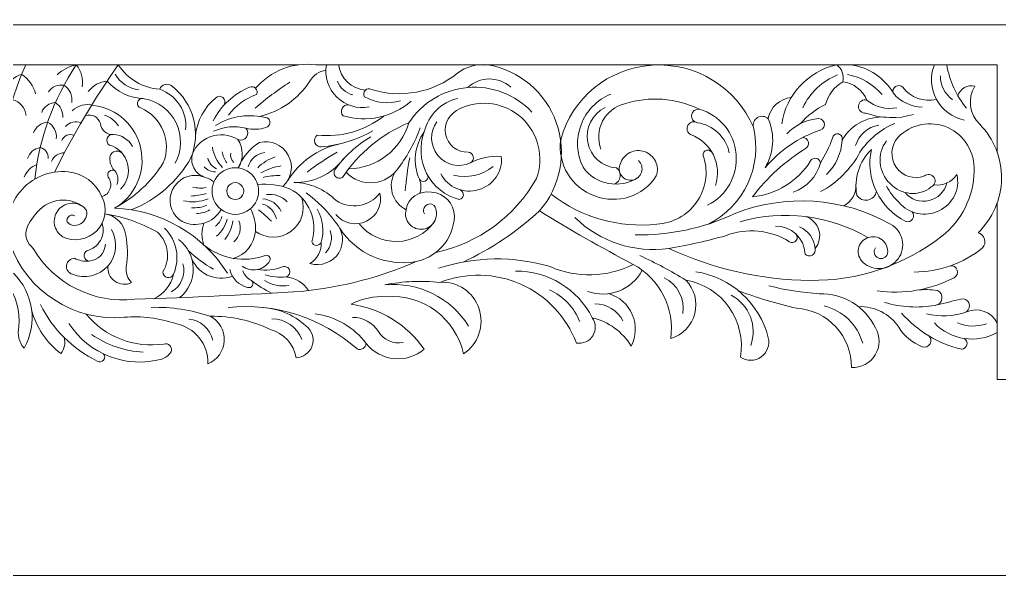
# Model space of a CAD drawing. Header units: millimetres. Extents: x 4332 to 4576, y 671 to 926.
# Drawn here: x 4437.2 to 4529.7, y 804.3 to 856.8 of the extents above; entities that cross this region are included whole.
import ezdxf

# ---------------------------------------------------------------- set-up
doc = ezdxf.new("R2010")
doc.units = ezdxf.units.MM
doc.header["$MEASUREMENT"] = 0
doc.layers.add('SITARA ALL', color=18, linetype='Continuous', true_color=0x000000)

msp = doc.modelspace()

# ---------------------------------------------------------------- linework, layer by layer
at = {"layer": 'SITARA ALL', "lineweight": 9}
for points, knots in [([(4332.3, 926.328), (4332.3, 926.328), (4576.3, 926.328), (4576.3, 926.328), (4576.3, 926.328), (4576.3, 804.328), (4576.3, 804.328), (4576.3, 804.328), (4332.3, 804.328), (4332.3, 804.328), (4332.3, 804.328), (4332.3, 926.328), (4332.3, 926.328)], [0, 0, 0, 0, 0.25, 0.25, 0.25, 0.5, 0.5, 0.5, 0.75, 0.75, 0.75, 1, 1, 1, 1]), ([(4529.529, 839.517), (4529.529, 839.517), (4529.529, 822.855), (4529.529, 822.855), (4529.529, 822.855), (4533.299, 822.855), (4533.299, 822.855), (4533.299, 822.855), (4533.299, 856.346), (4533.299, 856.346), (4533.299, 856.346), (4463.583, 856.346), (4463.583, 856.346), (4463.583, 856.346), (4433.299, 856.346), (4433.299, 856.346), (4433.299, 856.346), (4403.015, 856.346), (4403.015, 856.346), (4403.015, 856.346), (4333.3, 856.346), (4333.3, 856.346), (4333.3, 856.346), (4333.3, 822.855), (4333.3, 822.855), (4333.3, 822.855), (4337.069, 822.855), (4337.069, 822.855), (4337.069, 822.855), (4337.069, 839.517), (4337.069, 839.517)], [0, 0, 0, 0, 0.090909, 0.090909, 0.090909, 0.181818, 0.181818, 0.181818, 0.272727, 0.272727, 0.272727, 0.363636, 0.363636, 0.363636, 0.454545, 0.454545, 0.454545, 0.545455, 0.545455, 0.545455, 0.636364, 0.636364, 0.636364, 0.727273, 0.727273, 0.727273, 0.818182, 0.818182, 0.818182, 1, 1, 1, 1]), ([(4463.583, 852.577), (4463.583, 852.577), (4433.299, 852.577), (4433.299, 852.577), (4433.299, 852.577), (4403.015, 852.577), (4403.015, 852.577)], [0, 0, 0, 0, 0.333333, 0.333333, 0.333333, 1, 1, 1, 1]), ([(4437.825, 852.577), (4435.365, 847.295), (4434.827, 841.323), (4436.307, 835.687), (4435.783, 837.362), (4436.132, 839.189), (4437.238, 840.552), (4438.344, 841.916), (4440.075, 842.633), (4441.822, 842.465), (4443.232, 842.322), (4444.45, 841.415), (4444.993, 840.106)], [0, 0, 0, 0, 0.2, 0.2, 0.2, 0.4, 0.4, 0.4, 0.6, 0.6, 0.6, 1, 1, 1, 1]), ([(4443.131, 850.504), (4443.254, 851.242), (4443.052, 851.997), (4442.578, 852.577), (4440.424, 849.339), (4439.079, 845.633), (4438.657, 841.767)], [0, 0, 0, 0, 0.333333, 0.333333, 0.333333, 1, 1, 1, 1]), ([(4452.897, 846.416), (4453.076, 848.109), (4452.067, 849.701), (4450.458, 850.258), (4448.863, 850.374), (4447.414, 851.234), (4446.546, 852.577), (4444.282, 849.355), (4442.27, 845.963), (4440.53, 842.431)], [0, 0, 0, 0, 0.25, 0.25, 0.25, 0.5, 0.5, 0.5, 1, 1, 1, 1]), ([(4529.529, 844.299), (4529.529, 844.299), (4529.529, 852.577), (4529.529, 852.577), (4529.529, 852.577), (4465.192, 852.577), (4465.192, 852.577), (4463.043, 852.85), (4460.903, 852.014), (4459.511, 850.354)], [0, 0, 0, 0, 0.25, 0.25, 0.25, 0.5, 0.5, 0.5, 1, 1, 1, 1]), ([(4459.869, 847.701), (4461.827, 848.144), (4463.533, 849.333), (4464.626, 851.018), (4464.946, 851.578), (4465.502, 851.964), (4466.139, 852.068)], [0, 0, 0, 0, 0.333333, 0.333333, 0.333333, 1, 1, 1, 1]), ([(4466.189, 852.577), (4465.995, 851.461), (4466.36, 850.322), (4467.166, 849.527), (4467.972, 848.732), (4469.108, 848.38), (4470.221, 848.59)], [0, 0, 0, 0, 0.333333, 0.333333, 0.333333, 1, 1, 1, 1]), ([(4479.094, 833.936), (4481.736, 835.158), (4484.17, 836.788), (4486.305, 838.768), (4488.311, 841.057), (4488.921, 844.253), (4487.899, 847.121), (4486.877, 849.988), (4484.416, 852.072), (4481.414, 852.577), (4480.396, 852.681), (4479.377, 852.397), (4478.56, 851.78), (4476.282, 849.941), (4473.231, 849.366), (4470.439, 850.247), (4470.243, 850.363), (4469.993, 850.324), (4469.841, 850.155), (4469.689, 849.986), (4469.668, 849.744), (4469.804, 849.562), (4470.824, 848.967), (4472.047, 848.828), (4473.175, 849.18)], [0, 0, 0, 0, 0.111111, 0.111111, 0.111111, 0.222222, 0.222222, 0.222222, 0.333333, 0.333333, 0.333333, 0.444444, 0.444444, 0.444444, 0.555556, 0.555556, 0.555556, 0.666667, 0.666667, 0.666667, 0.777778, 0.777778, 0.777778, 1, 1, 1, 1]), ([(4509.678, 846.048), (4510.407, 846.847), (4511.401, 847.354), (4512.476, 847.477), (4512.769, 847.573), (4513.085, 847.416), (4513.185, 847.124), (4513.286, 846.833), (4513.116, 846.508), (4512.826, 846.403), (4510.785, 845.733), (4508.977, 844.498), (4507.611, 842.841), (4508.453, 844.245), (4508.565, 845.968), (4507.911, 847.469), (4507.641, 847.731), (4507.23, 847.782), (4506.904, 847.594), (4506.578, 847.406), (4506.414, 847.036), (4506.506, 846.672), (4504.896, 850.467), (4501.054, 852.823), (4496.941, 852.535), (4492.828, 852.248), (4489.377, 849.48), (4488.311, 845.497), (4487.999, 843.188), (4489.338, 840.974), (4491.529, 840.178), (4493.719, 839.382), (4496.098, 840.112), (4497.342, 842.083), (4497.499, 842.534), (4497.47, 843.029), (4497.261, 843.459), (4497.052, 843.888), (4496.682, 844.216), (4496.23, 844.37), (4495.778, 844.524), (4495.283, 844.491), (4494.855, 844.279), (4494.427, 844.066), (4494.103, 843.694), (4493.953, 843.24), (4493.767, 842.876), (4493.803, 842.437), (4494.045, 842.108), (4494.288, 841.779), (4494.691, 841.613), (4495.094, 841.683), (4495.497, 841.752), (4495.827, 842.042), (4495.946, 842.434), (4496.065, 842.825), (4495.957, 843.247), (4495.66, 843.529)], [0, 0, 0, 0, 0.05, 0.05, 0.05, 0.1, 0.1, 0.1, 0.15, 0.15, 0.15, 0.2, 0.2, 0.2, 0.25, 0.25, 0.25, 0.3, 0.3, 0.3, 0.35, 0.35, 0.35, 0.4, 0.4, 0.4, 0.45, 0.45, 0.45, 0.5, 0.5, 0.5, 0.55, 0.55, 0.55, 0.6, 0.6, 0.6, 0.65, 0.65, 0.65, 0.7, 0.7, 0.7, 0.75, 0.75, 0.75, 0.8, 0.8, 0.8, 0.85, 0.85, 0.85, 0.9, 0.9, 0.9, 1, 1, 1, 1]), ([(4509.186, 846.983), (4509.594, 849.738), (4511.657, 851.961), (4514.373, 852.577), (4514.872, 852.21), (4515.1, 851.577), (4514.95, 850.977), (4514.142, 850.506), (4513.556, 849.732), (4513.323, 848.827), (4512.414, 848.394), (4511.606, 847.778), (4510.947, 847.016)], [0, 0, 0, 0, 0.2, 0.2, 0.2, 0.4, 0.4, 0.4, 0.6, 0.6, 0.6, 1, 1, 1, 1]), ([(4523.593, 852.577), (4523.173, 851.511), (4523.244, 850.314), (4523.789, 849.306), (4524.333, 848.297), (4525.288, 847.583), (4526.411, 847.35)], [0, 0, 0, 0, 0.333333, 0.333333, 0.333333, 1, 1, 1, 1]), ([(4438.73, 849.822), (4438.549, 850.582), (4438.08, 851.242), (4437.421, 851.663), (4436.708, 851.493), (4436.143, 850.953), (4435.94, 850.249)], [0, 0, 0, 0, 0.333333, 0.333333, 0.333333, 1, 1, 1, 1]), ([(4442.142, 849.023), (4442.257, 849.66), (4441.968, 850.301), (4441.413, 850.635), (4440.847, 850.742), (4440.274, 850.495), (4439.963, 850.01)], [0, 0, 0, 0, 0.333333, 0.333333, 0.333333, 1, 1, 1, 1]), ([(4456.841, 832.884), (4454.521, 836.563), (4450.542, 838.862), (4446.196, 839.032), (4448.082, 840.029), (4449.669, 841.509), (4450.794, 843.321), (4451.612, 845.338), (4450.669, 847.636), (4448.668, 848.493), (4448.552, 848.532), (4448.456, 848.617), (4448.402, 848.727), (4448.348, 848.837), (4448.34, 848.965), (4448.38, 849.082), (4448.42, 849.198), (4448.505, 849.293), (4448.616, 849.347), (4448.726, 849.4), (4448.854, 849.407), (4448.97, 849.367), (4447.63, 849.417), (4446.37, 850.025), (4445.495, 851.042), (4444.785, 850.976), (4444.136, 850.614), (4443.708, 850.045)], [0, 0, 0, 0, 0.1, 0.1, 0.1, 0.2, 0.2, 0.2, 0.3, 0.3, 0.3, 0.4, 0.4, 0.4, 0.5, 0.5, 0.5, 0.6, 0.6, 0.6, 0.7, 0.7, 0.7, 0.8, 0.8, 0.8, 1, 1, 1, 1]), ([(4453.405, 843.778), (4454.376, 846.184), (4453.651, 848.94), (4451.619, 850.554), (4451.44, 850.715), (4451.192, 850.776), (4450.958, 850.716), (4450.725, 850.657), (4450.538, 850.486), (4450.458, 850.258)], [0, 0, 0, 0, 0.25, 0.25, 0.25, 0.5, 0.5, 0.5, 1, 1, 1, 1]), ([(4456.943, 847.809), (4457.61, 848.71), (4458.531, 849.391), (4459.588, 849.766), (4459.692, 849.959), (4459.659, 850.197), (4459.507, 850.355), (4459.355, 850.513), (4459.123, 850.557), (4458.927, 850.46), (4457.447, 849.837), (4456.235, 848.714), (4455.503, 847.285)], [0, 0, 0, 0, 0.2, 0.2, 0.2, 0.4, 0.4, 0.4, 0.6, 0.6, 0.6, 1, 1, 1, 1]), ([(4485.594, 848.103), (4484.04, 849.771), (4481.804, 850.629), (4479.533, 850.43), (4477.262, 850.23), (4475.218, 849.008), (4473.978, 847.094)], [0, 0, 0, 0, 0.333333, 0.333333, 0.333333, 1, 1, 1, 1]), ([(4523.786, 849.308), (4522.597, 849.023), (4521.352, 849.472), (4520.618, 850.448), (4520.437, 850.635), (4520.149, 850.666), (4519.933, 850.521), (4519.717, 850.377), (4519.628, 850.117), (4519.731, 849.879), (4520.408, 849.073), (4521.401, 848.6), (4522.454, 848.583)], [0, 0, 0, 0, 0.2, 0.2, 0.2, 0.4, 0.4, 0.4, 0.6, 0.6, 0.6, 1, 1, 1, 1]), ([(4521.684, 832.992), (4524.037, 832.998), (4526.316, 833.804), (4528.149, 835.278), (4528.352, 835.505), (4528.421, 835.821), (4528.332, 836.113), (4528.243, 836.404), (4528.012, 836.627), (4527.717, 836.702), (4529.108, 838.038), (4529.906, 839.875), (4529.935, 841.803), (4529.963, 843.732), (4529.224, 845.585), (4527.873, 846.96), (4526.898, 847.907), (4526.707, 849.404), (4527.41, 850.567), (4526.718, 850.726), (4526.021, 850.32), (4525.821, 849.638)], [0, 0, 0, 0, 0.125, 0.125, 0.125, 0.25, 0.25, 0.25, 0.375, 0.375, 0.375, 0.5, 0.5, 0.5, 0.625, 0.625, 0.625, 0.75, 0.75, 0.75, 1, 1, 1, 1]), ([(4437.83, 847.777), (4437.776, 848.498), (4437.265, 849.102), (4436.562, 849.272), (4436.081, 848.99), (4435.687, 848.582), (4435.423, 848.092)], [0, 0, 0, 0, 0.333333, 0.333333, 0.333333, 1, 1, 1, 1]), ([(4451.908, 843.287), (4452.552, 844.464), (4452.587, 845.88), (4452.002, 847.088), (4451.417, 848.295), (4450.294, 849.143), (4448.97, 849.367)], [0, 0, 0, 0, 0.333333, 0.333333, 0.333333, 1, 1, 1, 1]), ([(4456.549, 848.787), (4456.689, 849.02), (4456.628, 849.323), (4456.408, 849.483), (4456.187, 849.643), (4455.926, 849.654), (4455.747, 849.448), (4454.662, 848.562), (4453.973, 847.283), (4453.831, 845.889)], [0, 0, 0, 0, 0.25, 0.25, 0.25, 0.5, 0.5, 0.5, 1, 1, 1, 1]), ([(4476.986, 842.286), (4477.657, 840.981), (4479.167, 840.345), (4480.569, 840.776), (4481.972, 841.206), (4482.876, 842.467), (4482.7, 843.924), (4481.691, 843.992), (4480.684, 843.782), (4479.786, 843.316), (4479.997, 843.427), (4480.108, 843.666), (4480.057, 843.899), (4480.006, 844.132), (4479.813, 844.301), (4479.575, 844.313), (4478.548, 844.289), (4477.652, 845.004), (4477.448, 846.011), (4477.243, 847.017), (4477.873, 848.056), (4478.827, 848.435), (4480.762, 849.346), (4483.056, 849), (4484.636, 847.558), (4486.216, 846.116), (4486.757, 843.826), (4486.026, 841.816), (4483.996, 838.243), (4480.537, 835.702), (4476.52, 834.834)], [0, 0, 0, 0, 0.090909, 0.090909, 0.090909, 0.181818, 0.181818, 0.181818, 0.272727, 0.272727, 0.272727, 0.363636, 0.363636, 0.363636, 0.454545, 0.454545, 0.454545, 0.545455, 0.545455, 0.545455, 0.636364, 0.636364, 0.636364, 0.727273, 0.727273, 0.727273, 0.818182, 0.818182, 0.818182, 1, 1, 1, 1]), ([(4493.041, 849.813), (4491.745, 849.276), (4490.729, 848.227), (4490.234, 846.915), (4489.738, 845.602), (4489.804, 844.15), (4490.422, 842.891), (4491.619, 841.222), (4493.919, 840.799), (4495.628, 841.938)], [0, 0, 0, 0, 0.25, 0.25, 0.25, 0.5, 0.5, 0.5, 1, 1, 1, 1]), ([(4504.234, 844.252), (4503.929, 845.743), (4502.725, 846.883), (4501.219, 847.104), (4500.872, 847.156), (4500.63, 847.473), (4500.671, 847.821), (4500.712, 848.169), (4501.062, 848.416), (4501.411, 848.386), (4499.207, 849.444), (4496.686, 849.628), (4494.353, 848.898), (4493.453, 848.673), (4492.694, 848.075), (4492.265, 847.253), (4491.836, 846.432), (4491.777, 845.471), (4492.107, 844.604)], [0, 0, 0, 0, 0.142857, 0.142857, 0.142857, 0.285714, 0.285714, 0.285714, 0.428571, 0.428571, 0.428571, 0.571429, 0.571429, 0.571429, 0.714286, 0.714286, 0.714286, 1, 1, 1, 1]), ([(4520.046, 848.519), (4519.046, 848.318), (4518.008, 848.587), (4517.229, 849.246), (4517.048, 849.294), (4516.855, 849.259), (4516.703, 849.151), (4516.55, 849.043), (4516.454, 848.873), (4516.439, 848.687), (4516.425, 848.5), (4516.495, 848.317), (4516.629, 848.187), (4516.764, 848.056), (4516.948, 847.993), (4517.134, 848.013), (4518.578, 847.479), (4520.157, 847.434), (4521.629, 847.886)], [0, 0, 0, 0, 0.142857, 0.142857, 0.142857, 0.285714, 0.285714, 0.285714, 0.428571, 0.428571, 0.428571, 0.571429, 0.571429, 0.571429, 0.714286, 0.714286, 0.714286, 1, 1, 1, 1]), ([(4441.311, 847.584), (4441.338, 848.145), (4441.073, 848.68), (4440.611, 848.999), (4440.03, 848.987), (4439.515, 848.624), (4439.311, 848.08)], [0, 0, 0, 0, 0.333333, 0.333333, 0.333333, 1, 1, 1, 1]), ([(4446.196, 839.032), (4448.14, 840.168), (4449.138, 842.421), (4448.674, 844.624), (4448.209, 846.827), (4446.446, 848.478), (4444.209, 848.733), (4443.495, 848.946), (4442.722, 848.748), (4442.2, 848.216)], [0, 0, 0, 0, 0.25, 0.25, 0.25, 0.5, 0.5, 0.5, 1, 1, 1, 1]), ([(4468.295, 848.783), (4468.038, 848.815), (4467.788, 848.683), (4467.67, 848.452), (4467.552, 848.222), (4467.588, 847.946), (4467.766, 847.758), (4470, 847.091), (4472.418, 847.606), (4474.185, 849.127)], [0, 0, 0, 0, 0.25, 0.25, 0.25, 0.5, 0.5, 0.5, 1, 1, 1, 1]), ([(4493.386, 841.302), (4493.688, 841.416), (4493.902, 841.687), (4493.943, 842.007), (4493.983, 842.327), (4493.848, 842.641), (4493.584, 842.827), (4492.238, 842.931), (4491.125, 843.918), (4490.862, 845.242), (4490.599, 846.567), (4491.294, 847.926), (4492.498, 848.537)], [0, 0, 0, 0, 0.2, 0.2, 0.2, 0.4, 0.4, 0.4, 0.6, 0.6, 0.6, 1, 1, 1, 1]), ([(4502.181, 839.317), (4503.985, 840.215), (4505.055, 842.126), (4504.876, 844.133), (4504.697, 846.14), (4503.345, 847.821), (4501.411, 848.386)], [0, 0, 0, 0, 0.333333, 0.333333, 0.333333, 1, 1, 1, 1]), ([(4443.431, 847.77), (4443.72, 847.872), (4444.038, 847.849), (4444.31, 847.706), (4444.581, 847.563), (4444.781, 847.313), (4444.862, 847.017), (4444.887, 846.715), (4445.032, 846.436), (4445.265, 846.242), (4445.498, 846.049), (4445.797, 845.957), (4446.099, 845.987)], [0, 0, 0, 0, 0.2, 0.2, 0.2, 0.4, 0.4, 0.4, 0.6, 0.6, 0.6, 1, 1, 1, 1]), ([(4458.592, 846.582), (4459.217, 846.422), (4459.874, 846.447), (4460.483, 846.656), (4460.679, 846.701), (4460.827, 846.864), (4460.853, 847.063), (4460.879, 847.263), (4460.782, 847.455), (4460.604, 847.549), (4458.948, 847.996), (4457.183, 847.742), (4455.721, 846.845)], [0, 0, 0, 0, 0.2, 0.2, 0.2, 0.4, 0.4, 0.4, 0.6, 0.6, 0.6, 1, 1, 1, 1]), ([(4471.604, 847.735), (4469.826, 846.342), (4467.576, 845.693), (4465.329, 845.924), (4465.095, 845.769), (4464.999, 845.472), (4465.099, 845.209), (4465.198, 844.946), (4465.452, 844.785), (4465.73, 844.823), (4467.433, 844.975), (4469.084, 845.486), (4470.574, 846.325)], [0, 0, 0, 0, 0.2, 0.2, 0.2, 0.4, 0.4, 0.4, 0.6, 0.6, 0.6, 1, 1, 1, 1]), ([(4519.371, 847.58), (4517.567, 847.89), (4515.765, 847.028), (4514.876, 845.427), (4514.822, 844.207), (4514.295, 843.055), (4513.407, 842.216)], [0, 0, 0, 0, 0.333333, 0.333333, 0.333333, 1, 1, 1, 1]), ([(4440.682, 845.582), (4440.769, 846.22), (4440.446, 846.844), (4439.873, 847.139), (4439.269, 847.11), (4438.744, 846.717), (4438.546, 846.145)], [0, 0, 0, 0, 0.333333, 0.333333, 0.333333, 1, 1, 1, 1]), ([(4447.759, 838.877), (4450.152, 839.808), (4452.147, 841.539), (4453.405, 843.778), (4453.647, 844.685), (4454.307, 845.421), (4455.181, 845.762), (4456.056, 846.103), (4457.046, 846.004), (4457.838, 845.501), (4458.134, 845.381), (4458.473, 845.484), (4458.651, 845.748), (4458.83, 846.012), (4458.813, 846.352), (4458.592, 846.582), (4457.573, 846.833), (4456.5, 846.733), (4455.545, 846.297)], [0, 0, 0, 0, 0.142857, 0.142857, 0.142857, 0.285714, 0.285714, 0.285714, 0.428571, 0.428571, 0.428571, 0.571429, 0.571429, 0.571429, 0.714286, 0.714286, 0.714286, 1, 1, 1, 1]), ([(4470.374, 845.758), (4469.038, 844.979), (4467.887, 843.921), (4467, 842.655), (4466.867, 842.45), (4466.894, 842.18), (4467.065, 842.006), (4467.235, 841.831), (4467.494, 841.792), (4467.701, 841.921), (4469.227, 844.236), (4471.415, 846.039), (4473.978, 847.094), (4473.252, 844.566), (4470.963, 842.804), (4468.334, 842.743)], [0, 0, 0, 0, 0.166667, 0.166667, 0.166667, 0.333333, 0.333333, 0.333333, 0.5, 0.5, 0.5, 0.666667, 0.666667, 0.666667, 1, 1, 1, 1]), ([(4468.044, 842.417), (4468.717, 841.712), (4469.676, 841.353), (4470.646, 841.444), (4471.617, 841.534), (4472.489, 842.057), (4473.021, 842.874), (4473.878, 844.02), (4474.565, 845.284), (4475.059, 846.627)], [0, 0, 0, 0, 0.25, 0.25, 0.25, 0.5, 0.5, 0.5, 1, 1, 1, 1]), ([(4476.622, 847.191), (4475.925, 846.233), (4475.968, 844.925), (4476.726, 844.015), (4477.484, 843.104), (4478.718, 842.804), (4479.786, 843.316)], [0, 0, 0, 0, 0.333333, 0.333333, 0.333333, 1, 1, 1, 1]), ([(4519.068, 845.391), (4518.152, 844.148), (4518.298, 842.419), (4519.409, 841.347), (4520.52, 840.274), (4522.097, 840.074), (4523.307, 841.033), (4523.468, 841.108), (4523.589, 841.248), (4523.64, 841.418), (4523.69, 841.588), (4523.666, 841.771), (4523.572, 841.922), (4523.478, 842.073), (4523.323, 842.176), (4523.148, 842.205), (4522.973, 842.234), (4522.794, 842.187), (4522.657, 842.075), (4521.682, 841.698), (4520.575, 842.036), (4519.978, 842.894), (4519.381, 843.751), (4519.48, 844.943), (4520.171, 845.727), (4521.388, 846.98), (4523.254, 847.344), (4524.853, 846.642), (4526.451, 845.939), (4527.442, 844.279), (4527.342, 842.535), (4527.307, 840.134), (4526.195, 837.873), (4524.315, 836.378), (4520.759, 833.608), (4516.36, 832.136), (4511.853, 832.206), (4507.241, 832.251), (4502.691, 833.282), (4498.511, 835.23), (4500.321, 835.524), (4502.113, 835.924), (4503.876, 836.427), (4505.861, 837.203), (4508.098, 836.991), (4509.904, 835.86), (4510.115, 835.732), (4510.387, 835.782), (4510.539, 835.975), (4510.691, 836.169), (4510.699, 836.418), (4510.524, 836.591)], [0, 0, 0, 0, 0.055556, 0.055556, 0.055556, 0.111111, 0.111111, 0.111111, 0.166667, 0.166667, 0.166667, 0.222222, 0.222222, 0.222222, 0.277778, 0.277778, 0.277778, 0.333333, 0.333333, 0.333333, 0.388889, 0.388889, 0.388889, 0.444444, 0.444444, 0.444444, 0.5, 0.5, 0.5, 0.555556, 0.555556, 0.555556, 0.611111, 0.611111, 0.611111, 0.666667, 0.666667, 0.666667, 0.722222, 0.722222, 0.722222, 0.777778, 0.777778, 0.777778, 0.833333, 0.833333, 0.833333, 0.888889, 0.888889, 0.888889, 1, 1, 1, 1]), ([(4502.919, 841.176), (4503.578, 843.15), (4502.539, 845.287), (4500.577, 845.982), (4500.426, 846.066), (4500.315, 846.207), (4500.269, 846.373), (4500.223, 846.539), (4500.245, 846.718), (4500.331, 846.867), (4500.417, 847.017), (4500.558, 847.126), (4500.725, 847.171), (4500.892, 847.215), (4501.07, 847.191), (4501.219, 847.104)], [0, 0, 0, 0, 0.166667, 0.166667, 0.166667, 0.333333, 0.333333, 0.333333, 0.5, 0.5, 0.5, 0.666667, 0.666667, 0.666667, 1, 1, 1, 1]), ([(4512.859, 840.593), (4514.433, 841.442), (4515.724, 842.732), (4516.572, 844.307), (4517.371, 845.52), (4518.511, 846.47), (4519.848, 847.037)], [0, 0, 0, 0, 0.333333, 0.333333, 0.333333, 1, 1, 1, 1]), ([(4442.358, 845.912), (4442.14, 846.003), (4441.894, 846.003), (4441.676, 845.911), (4441.458, 845.819), (4441.286, 845.645), (4441.199, 845.425)], [0, 0, 0, 0, 0.333333, 0.333333, 0.333333, 1, 1, 1, 1]), ([(4446.74, 840.826), (4447.379, 841.442), (4447.641, 842.352), (4447.426, 843.213), (4447.211, 844.074), (4446.561, 844.752), (4445.708, 844.995), (4445.487, 845.131), (4445.393, 845.404), (4445.484, 845.646), (4445.575, 845.889), (4445.843, 846.029), (4446.099, 845.987), (4446.846, 845.946), (4447.52, 845.522), (4447.881, 844.866)], [0, 0, 0, 0, 0.166667, 0.166667, 0.166667, 0.333333, 0.333333, 0.333333, 0.5, 0.5, 0.5, 0.666667, 0.666667, 0.666667, 1, 1, 1, 1]), ([(4474.972, 841.756), (4474.315, 843.224), (4474.493, 844.934), (4475.437, 846.236), (4474.946, 844.953), (4475.027, 843.522), (4475.657, 842.302), (4476.288, 841.082), (4477.402, 840.191), (4478.733, 839.85), (4478.934, 839.878), (4479.092, 840.036), (4479.121, 840.237), (4479.149, 840.438), (4479.048, 840.631), (4478.864, 840.715)], [0, 0, 0, 0, 0.166667, 0.166667, 0.166667, 0.333333, 0.333333, 0.333333, 0.5, 0.5, 0.5, 0.666667, 0.666667, 0.666667, 1, 1, 1, 1]), ([(4510.268, 840.548), (4511.538, 840.966), (4512.505, 842.006), (4512.828, 843.303), (4512.804, 843.517), (4512.644, 843.69), (4512.434, 843.731), (4512.223, 843.772), (4512.013, 843.677), (4511.91, 843.488), (4510.701, 841.576), (4508.677, 840.327), (4506.426, 840.1), (4507.821, 841.943), (4509.55, 843.508), (4511.522, 844.714), (4511.743, 844.896), (4511.782, 845.219), (4511.609, 845.447), (4511.436, 845.675), (4511.256, 845.796), (4511.021, 845.632)], [0, 0, 0, 0, 0.125, 0.125, 0.125, 0.25, 0.25, 0.25, 0.375, 0.375, 0.375, 0.5, 0.5, 0.5, 0.625, 0.625, 0.625, 0.75, 0.75, 0.75, 1, 1, 1, 1]), ([(4514.876, 845.427), (4514.921, 845.551), (4514.911, 845.688), (4514.849, 845.805), (4514.787, 845.921), (4514.679, 846.005), (4514.551, 846.036), (4514.423, 846.067), (4514.288, 846.042), (4514.179, 845.968), (4514.071, 845.893), (4513.999, 845.776), (4513.982, 845.646), (4513.684, 844.825), (4513.297, 844.04), (4512.828, 843.303)], [0, 0, 0, 0, 0.166667, 0.166667, 0.166667, 0.333333, 0.333333, 0.333333, 0.5, 0.5, 0.5, 0.666667, 0.666667, 0.666667, 1, 1, 1, 1]), ([(4439.918, 843.72), (4439.97, 844.204), (4439.65, 844.649), (4439.174, 844.751), (4438.602, 844.683), (4438.13, 844.274), (4437.984, 843.717)], [0, 0, 0, 0, 0.333333, 0.333333, 0.333333, 1, 1, 1, 1]), ([(4462.073, 841.078), (4462.913, 841.825), (4463.126, 843.053), (4462.586, 844.039), (4462.046, 845.025), (4460.951, 845.522), (4459.869, 845.217), (4458.951, 844.669), (4458.245, 843.827), (4457.868, 842.826), (4458.38, 843.648), (4458.369, 844.691), (4457.838, 845.501)], [0, 0, 0, 0, 0.2, 0.2, 0.2, 0.4, 0.4, 0.4, 0.6, 0.6, 0.6, 1, 1, 1, 1]), ([(4446.903, 844.229), (4446.691, 844.444), (4446.362, 844.494), (4446.096, 844.351), (4445.83, 844.207), (4445.688, 843.916), (4445.751, 843.62), (4445.762, 843.203), (4445.94, 842.808), (4446.246, 842.524), (4446.533, 842.165), (4446.591, 841.673), (4446.396, 841.256)], [0, 0, 0, 0, 0.2, 0.2, 0.2, 0.4, 0.4, 0.4, 0.6, 0.6, 0.6, 1, 1, 1, 1]), ([(4453.565, 844.226), (4453.41, 843.763), (4453.451, 843.256), (4453.678, 842.824), (4453.904, 842.391), (4454.295, 842.07), (4454.764, 841.934)], [0, 0, 0, 0, 0.333333, 0.333333, 0.333333, 1, 1, 1, 1]), ([(4487.446, 840.331), (4490.271, 838.142), (4493.831, 837.132), (4497.384, 837.515), (4498.891, 837.59), (4500.278, 838.356), (4501.146, 839.59), (4502.013, 840.824), (4502.266, 842.379), (4501.827, 843.822), (4501.699, 844.025), (4501.75, 844.293), (4501.945, 844.433), (4502.139, 844.574), (4502.444, 844.493), (4502.597, 844.308)], [0, 0, 0, 0, 0.166667, 0.166667, 0.166667, 0.333333, 0.333333, 0.333333, 0.5, 0.5, 0.5, 0.666667, 0.666667, 0.666667, 1, 1, 1, 1]), ([(4518.12, 840.608), (4518.047, 840.197), (4517.729, 839.874), (4517.321, 839.794), (4516.912, 839.714), (4516.491, 839.901), (4516.269, 840.253), (4515.981, 841.827), (4516.497, 843.443), (4517.644, 844.559), (4517.065, 841.815), (4518.403, 839.028), (4520.907, 837.767), (4521.147, 837.693), (4521.407, 837.79), (4521.54, 838.003), (4521.674, 838.215), (4521.654, 838.484), (4521.484, 838.668)], [0, 0, 0, 0, 0.142857, 0.142857, 0.142857, 0.285714, 0.285714, 0.285714, 0.428571, 0.428571, 0.428571, 0.571429, 0.571429, 0.571429, 0.714286, 0.714286, 0.714286, 1, 1, 1, 1]), ([(4459.794, 840.642), (4459.794, 841.428), (4459.374, 842.155), (4458.693, 842.548), (4458.012, 842.942), (4457.173, 842.942), (4456.492, 842.548), (4455.81, 842.155), (4455.391, 841.428), (4455.391, 840.642), (4455.391, 839.855), (4455.81, 839.128), (4456.492, 838.735), (4457.173, 838.342), (4458.012, 838.342), (4458.693, 838.735), (4459.374, 839.128), (4459.794, 839.855), (4459.794, 840.642)], [0, 0, 0, 0, 0.166667, 0.166667, 0.166667, 0.333333, 0.333333, 0.333333, 0.5, 0.5, 0.5, 0.666667, 0.666667, 0.666667, 0.833333, 0.833333, 0.833333, 1, 1, 1, 1]), ([(4467.074, 838.435), (4467.776, 837.575), (4468.979, 837.314), (4469.974, 837.806), (4470.969, 838.297), (4471.505, 839.357), (4471.25, 840.437), (4470.254, 839.174), (4468.456, 838.879), (4467.107, 839.755), (4466.047, 840.816), (4464.618, 841.424), (4463.118, 841.452), (4464.934, 841.403), (4466.664, 842.216), (4467.784, 843.645)], [0, 0, 0, 0, 0.166667, 0.166667, 0.166667, 0.333333, 0.333333, 0.333333, 0.5, 0.5, 0.5, 0.666667, 0.666667, 0.666667, 1, 1, 1, 1]), ([(4443.307, 839.096), (4442.942, 839.398), (4442.469, 839.537), (4441.999, 839.478), (4441.529, 839.42), (4441.106, 839.172), (4440.826, 838.79), (4440.547, 838.408), (4440.438, 837.927), (4440.524, 837.462), (4440.611, 836.997), (4440.884, 836.589), (4441.283, 836.333), (4442.366, 835.804), (4443.667, 836.031), (4444.507, 836.896), (4445.348, 837.761), (4445.552, 839.038), (4444.993, 840.106), (4445.365, 840.222), (4445.658, 840.51), (4445.778, 840.88), (4445.898, 841.251), (4445.833, 841.654), (4445.6, 841.965), (4445.499, 842.144), (4445.536, 842.369), (4445.689, 842.505), (4445.842, 842.642), (4446.08, 842.645), (4446.246, 842.524)], [0, 0, 0, 0, 0.090909, 0.090909, 0.090909, 0.181818, 0.181818, 0.181818, 0.272727, 0.272727, 0.272727, 0.363636, 0.363636, 0.363636, 0.454545, 0.454545, 0.454545, 0.545455, 0.545455, 0.545455, 0.636364, 0.636364, 0.636364, 0.727273, 0.727273, 0.727273, 0.818182, 0.818182, 0.818182, 1, 1, 1, 1]), ([(4455.573, 841.518), (4455.07, 841.865), (4454.485, 842.076), (4453.876, 842.128), (4452.798, 842.165), (4451.833, 841.466), (4451.534, 840.43), (4451.234, 839.394), (4451.637, 838.31), (4452.568, 837.767), (4453.904, 837.125), (4455.506, 837.615), (4456.252, 838.895)], [0, 0, 0, 0, 0.2, 0.2, 0.2, 0.4, 0.4, 0.4, 0.6, 0.6, 0.6, 1, 1, 1, 1]), ([(4474.39, 833.94), (4476.563, 834.25), (4478.201, 836.071), (4478.274, 838.266), (4478.258, 839.472), (4477.323, 840.466), (4476.12, 840.555), (4474.917, 840.645), (4473.907, 840.076), (4473.714, 838.885), (4473.081, 839.199), (4472.609, 839.765), (4472.415, 840.444), (4472.221, 841.124), (4472.324, 841.857), (4472.696, 842.457)], [0, 0, 0, 0, 0.166667, 0.166667, 0.166667, 0.333333, 0.333333, 0.333333, 0.5, 0.5, 0.5, 0.666667, 0.666667, 0.666667, 1, 1, 1, 1]), ([(4475.027, 840.486), (4475.161, 840.903), (4475.142, 841.353), (4474.972, 841.756), (4475.089, 841.576), (4475.318, 841.505), (4475.516, 841.589), (4475.714, 841.673), (4475.827, 841.87), (4475.778, 842.079)], [0, 0, 0, 0, 0.25, 0.25, 0.25, 0.5, 0.5, 0.5, 1, 1, 1, 1]), ([(4519.079, 841.104), (4519.375, 840.525), (4519.775, 840.006), (4520.258, 839.573), (4521.187, 838.468), (4522.75, 838.141), (4524.043, 838.781), (4525.336, 839.421), (4526.038, 840.799), (4525.722, 842.207), (4525.241, 841.496), (4524.399, 841.119), (4523.549, 841.233)], [0, 0, 0, 0, 0.2, 0.2, 0.2, 0.4, 0.4, 0.4, 0.6, 0.6, 0.6, 1, 1, 1, 1]), ([(4458.392, 840.642), (4458.392, 840.356), (4458.24, 840.092), (4457.992, 839.949), (4457.745, 839.806), (4457.44, 839.806), (4457.192, 839.949), (4456.945, 840.092), (4456.793, 840.356), (4456.793, 840.642), (4456.793, 840.927), (4456.945, 841.191), (4457.192, 841.334), (4457.44, 841.477), (4457.745, 841.477), (4457.992, 841.334), (4458.24, 841.191), (4458.392, 840.927), (4458.392, 840.642)], [0, 0, 0, 0, 0.166667, 0.166667, 0.166667, 0.333333, 0.333333, 0.333333, 0.5, 0.5, 0.5, 0.666667, 0.666667, 0.666667, 0.833333, 0.833333, 0.833333, 1, 1, 1, 1]), ([(4459.707, 841.255), (4460.728, 841.368), (4461.762, 841.236), (4462.721, 840.869), (4464.554, 839.937), (4465.436, 837.807), (4464.804, 835.85), (4464.857, 835.651), (4465.034, 835.51), (4465.239, 835.503), (4465.445, 835.496), (4465.629, 835.617), (4465.697, 835.812), (4465.997, 836.86), (4465.863, 837.985), (4465.324, 838.933)], [0, 0, 0, 0, 0.166667, 0.166667, 0.166667, 0.333333, 0.333333, 0.333333, 0.5, 0.5, 0.5, 0.666667, 0.666667, 0.666667, 1, 1, 1, 1]), ([(4520.839, 840.496), (4521.388, 839.838), (4522.26, 839.547), (4523.094, 839.743), (4523.927, 839.939), (4524.576, 840.577), (4524.774, 841.41)], [0, 0, 0, 0, 0.333333, 0.333333, 0.333333, 1, 1, 1, 1]), ([(4429.961, 832.891), (4428.051, 831.024), (4427.638, 828.108), (4428.958, 825.786), (4429.427, 826.356), (4429.603, 827.111), (4429.435, 827.83), (4429.324, 829.291), (4429.721, 830.748), (4430.56, 831.95), (4432.272, 834.502), (4433.223, 837.488), (4433.299, 840.56), (4433.376, 837.488), (4434.326, 834.502), (4436.039, 831.95), (4436.878, 830.748), (4437.275, 829.291), (4437.163, 827.83), (4436.996, 827.111), (4437.172, 826.356), (4437.641, 825.786), (4438.959, 828.109), (4438.549, 831.025), (4436.638, 832.891)], [0, 0, 0, 0, 0.111111, 0.111111, 0.111111, 0.222222, 0.222222, 0.222222, 0.333333, 0.333333, 0.333333, 0.444444, 0.444444, 0.444444, 0.555556, 0.555556, 0.555556, 0.666667, 0.666667, 0.666667, 0.777778, 0.777778, 0.777778, 1, 1, 1, 1]), ([(4442.445, 838.319), (4442.226, 838.45), (4441.942, 838.385), (4441.801, 838.172), (4441.66, 837.959), (4441.626, 837.753), (4441.832, 837.602), (4442.288, 837.274), (4442.919, 837.357), (4443.275, 837.791), (4443.63, 838.225), (4443.718, 838.714), (4443.307, 839.096), (4441.977, 840.166), (4440.038, 839.985), (4438.93, 838.686), (4437.822, 837.388), (4437.252, 836.353), (4438.519, 835.209), (4440.485, 831.864), (4444.228, 829.987), (4448.084, 830.416), (4453.417, 830.582), (4458.746, 830.841), (4464.07, 831.195), (4467.724, 831.573), (4471.297, 832.514), (4474.663, 833.984), (4471.842, 833.476), (4468.991, 834.725), (4467.448, 837.141)], [0, 0, 0, 0, 0.090909, 0.090909, 0.090909, 0.181818, 0.181818, 0.181818, 0.272727, 0.272727, 0.272727, 0.363636, 0.363636, 0.363636, 0.454545, 0.454545, 0.454545, 0.545455, 0.545455, 0.545455, 0.636364, 0.636364, 0.636364, 0.727273, 0.727273, 0.727273, 0.818182, 0.818182, 0.818182, 1, 1, 1, 1]), ([(4463.875, 840.002), (4464.253, 838.833), (4463.837, 837.554), (4462.845, 836.83), (4461.853, 836.106), (4460.482, 836.12), (4459.484, 836.836), (4459.534, 837.579), (4459.381, 838.321), (4459.04, 838.983)], [0, 0, 0, 0, 0.25, 0.25, 0.25, 0.5, 0.5, 0.5, 1, 1, 1, 1]), ([(4464.289, 840.462), (4465.35, 839.686), (4466.285, 838.752), (4467.063, 837.693), (4467.801, 836.915), (4467.927, 835.739), (4467.37, 834.823), (4466.813, 833.907), (4465.671, 833.489), (4464.641, 833.786), (4465.348, 834.208), (4465.756, 834.991), (4465.697, 835.812)], [0, 0, 0, 0, 0.2, 0.2, 0.2, 0.4, 0.4, 0.4, 0.6, 0.6, 0.6, 1, 1, 1, 1]), ([(4518.03, 835.279), (4517.918, 835.123), (4517.881, 834.926), (4517.93, 834.74), (4517.979, 834.554), (4518.108, 834.401), (4518.282, 834.321), (4518.456, 834.24), (4518.658, 834.242), (4518.83, 834.325), (4519.003, 834.409), (4519.13, 834.564), (4519.176, 834.75), (4519.24, 835.235), (4519.046, 835.719), (4518.663, 836.024), (4518.281, 836.33), (4517.771, 836.414), (4517.312, 836.244), (4516.853, 836.073), (4516.517, 835.675), (4516.426, 835.194), (4516.336, 834.713), (4516.501, 834.223), (4516.866, 833.897), (4517.34, 833.471), (4517.972, 833.267), (4518.606, 833.336), (4519.239, 833.404), (4519.811, 833.737), (4520.183, 834.254), (4520.554, 834.771), (4520.688, 835.423), (4520.551, 836.044), (4520.413, 836.666), (4520.021, 837.199), (4519.466, 837.511), (4514.944, 840.062), (4509.515, 840.424), (4504.696, 838.493), (4501.777, 837.12), (4498.579, 836.441), (4495.354, 836.51)], [0, 0, 0, 0, 0.066667, 0.066667, 0.066667, 0.133333, 0.133333, 0.133333, 0.2, 0.2, 0.2, 0.266667, 0.266667, 0.266667, 0.333333, 0.333333, 0.333333, 0.4, 0.4, 0.4, 0.466667, 0.466667, 0.466667, 0.533333, 0.533333, 0.533333, 0.6, 0.6, 0.6, 0.666667, 0.666667, 0.666667, 0.733333, 0.733333, 0.733333, 0.8, 0.8, 0.8, 0.866667, 0.866667, 0.866667, 1, 1, 1, 1]), ([(4473.714, 838.885), (4473.582, 838.406), (4473.703, 837.892), (4474.034, 837.52), (4474.365, 837.149), (4474.858, 836.971), (4475.35, 837.047), (4475.841, 837.124), (4476.261, 837.444), (4476.464, 837.899), (4476.666, 838.353), (4476.627, 838.876), (4476.356, 839.293), (4476.115, 839.488), (4475.765, 839.471), (4475.544, 839.253), (4475.323, 839.035), (4475.271, 838.727), (4475.462, 838.482)], [0, 0, 0, 0, 0.142857, 0.142857, 0.142857, 0.285714, 0.285714, 0.285714, 0.428571, 0.428571, 0.428571, 0.571429, 0.571429, 0.571429, 0.714286, 0.714286, 0.714286, 1, 1, 1, 1]), ([(4449.91, 830.476), (4450.856, 830.907), (4451.541, 831.762), (4451.755, 832.779), (4451.653, 832.55), (4451.404, 832.424), (4451.159, 832.478), (4450.914, 832.532), (4450.742, 832.767), (4450.745, 833.018), (4451.507, 834.219), (4451.293, 835.794), (4450.236, 836.746), (4448.708, 837.631), (4447.028, 838.221), (4445.282, 838.485), (4446.316, 838.344), (4447.122, 837.518), (4447.24, 836.482), (4447.433, 835.492), (4447.452, 834.476), (4447.295, 833.479), (4447.232, 832.932), (4447.418, 832.387), (4447.803, 831.993), (4447.289, 831.743), (4446.681, 831.792), (4446.215, 832.121), (4445.748, 832.45), (4445.498, 833.014), (4445.561, 833.581)], [0, 0, 0, 0, 0.090909, 0.090909, 0.090909, 0.181818, 0.181818, 0.181818, 0.272727, 0.272727, 0.272727, 0.363636, 0.363636, 0.363636, 0.454545, 0.454545, 0.454545, 0.545455, 0.545455, 0.545455, 0.636364, 0.636364, 0.636364, 0.727273, 0.727273, 0.727273, 0.818182, 0.818182, 0.818182, 1, 1, 1, 1]), ([(4512.327, 835.214), (4512.734, 835.698), (4512.872, 836.353), (4512.693, 836.96), (4512.515, 837.567), (4512.05, 838.042), (4511.446, 838.229)], [0, 0, 0, 0, 0.333333, 0.333333, 0.333333, 1, 1, 1, 1]), ([(4445.321, 835.616), (4445.292, 834.769), (4444.622, 834.082), (4443.775, 834.03), (4443.555, 834.059), (4443.377, 834.223), (4443.328, 834.44), (4443.28, 834.656), (4443.376, 834.883), (4443.563, 835.003), (4444.111, 835.133), (4444.58, 835.487), (4444.855, 835.978), (4445.13, 836.47), (4445.187, 837.051), (4445.011, 837.586)], [0, 0, 0, 0, 0.166667, 0.166667, 0.166667, 0.333333, 0.333333, 0.333333, 0.5, 0.5, 0.5, 0.666667, 0.666667, 0.666667, 1, 1, 1, 1]), ([(4458.239, 833.559), (4458.645, 833.249), (4459.164, 833.127), (4459.665, 833.225), (4460.166, 833.323), (4460.599, 833.628), (4460.858, 834.068), (4460.921, 834.199), (4460.898, 834.356), (4460.798, 834.462), (4460.699, 834.568), (4460.547, 834.603), (4460.412, 834.549), (4458.445, 833.846), (4456.252, 834.223), (4454.631, 835.54), (4454.376, 836.207), (4454.376, 836.944), (4454.631, 837.611)], [0, 0, 0, 0, 0.142857, 0.142857, 0.142857, 0.285714, 0.285714, 0.285714, 0.428571, 0.428571, 0.428571, 0.571429, 0.571429, 0.571429, 0.714286, 0.714286, 0.714286, 1, 1, 1, 1]), ([(4469.32, 837.511), (4470.194, 836.445), (4471.511, 835.844), (4472.888, 835.882), (4474.266, 835.92), (4475.543, 836.586), (4476.356, 837.698)], [0, 0, 0, 0, 0.333333, 0.333333, 0.333333, 1, 1, 1, 1]), ([(4508.579, 837.341), (4510.079, 837.372), (4511.328, 836.193), (4511.388, 834.694), (4511.565, 834.515), (4511.839, 834.477), (4512.058, 834.601), (4512.277, 834.724), (4512.388, 834.97), (4512.327, 835.214), (4512.276, 836.125), (4511.707, 836.924), (4510.862, 837.269)], [0, 0, 0, 0, 0.2, 0.2, 0.2, 0.4, 0.4, 0.4, 0.6, 0.6, 0.6, 1, 1, 1, 1]), ([(4445.893, 837.012), (4446.532, 835.921), (4446.406, 834.544), (4445.581, 833.586), (4444.755, 832.627), (4443.382, 832.312), (4442.208, 832.782), (4441.842, 832.885), (4441.604, 833.238), (4441.647, 833.616), (4441.689, 833.994), (4442.04, 834.286), (4442.42, 834.305), (4442.832, 834.073), (4443.306, 833.977), (4443.775, 834.03)], [0, 0, 0, 0, 0.166667, 0.166667, 0.166667, 0.333333, 0.333333, 0.333333, 0.5, 0.5, 0.5, 0.666667, 0.666667, 0.666667, 1, 1, 1, 1]), ([(4436.307, 835.687), (4437.89, 831.169), (4442.328, 828.299), (4447.097, 828.717), (4448.742, 828.856), (4450.399, 828.652), (4451.96, 828.116), (4453.772, 827.778), (4455.062, 826.161), (4454.993, 824.319), (4455.892, 824.681), (4456.498, 825.533), (4456.543, 826.501), (4456.589, 827.469), (4456.08, 828.368), (4455.219, 828.812)], [0, 0, 0, 0, 0.166667, 0.166667, 0.166667, 0.333333, 0.333333, 0.333333, 0.5, 0.5, 0.5, 0.666667, 0.666667, 0.666667, 1, 1, 1, 1]), ([(4452.327, 830.568), (4453.165, 831.244), (4453.643, 832.27), (4453.622, 833.347), (4453.6, 834.424), (4453.087, 835.426), (4452.222, 836.068)], [0, 0, 0, 0, 0.333333, 0.333333, 0.333333, 1, 1, 1, 1]), ([(4453.389, 834.534), (4453.629, 833.738), (4454.19, 833.077), (4454.938, 832.712), (4455.685, 832.346), (4456.547, 832.307), (4457.323, 832.607)], [0, 0, 0, 0, 0.333333, 0.333333, 0.333333, 1, 1, 1, 1]), ([(4501.063, 833.027), (4504.389, 832.51), (4507.085, 830.052), (4507.913, 826.79), (4508.082, 826.102), (4507.814, 825.381), (4507.236, 824.971), (4506.659, 824.562), (4505.877, 824.555), (4505.285, 824.942), (4505.869, 828.382), (4503.565, 831.644), (4500.126, 832.234), (4500.942, 831.401), (4501.264, 830.202), (4500.976, 829.072), (4500.687, 827.942), (4499.819, 827.042), (4498.704, 826.702), (4499.099, 829.555), (4497.685, 832.351), (4495.152, 833.72), (4492.71, 832.472), (4489.834, 832.392), (4487.326, 833.501), (4483.876, 834.523), (4480.199, 834.469), (4476.781, 833.346)], [0, 0, 0, 0, 0.1, 0.1, 0.1, 0.2, 0.2, 0.2, 0.3, 0.3, 0.3, 0.4, 0.4, 0.4, 0.5, 0.5, 0.5, 0.6, 0.6, 0.6, 0.7, 0.7, 0.7, 0.8, 0.8, 0.8, 1, 1, 1, 1]), ([(4460.396, 832.728), (4461.036, 832.542), (4461.704, 832.473), (4462.369, 832.527), (4462.503, 832.562), (4462.617, 832.65), (4462.683, 832.771), (4462.75, 832.893), (4462.763, 833.035), (4462.721, 833.167), (4462.678, 833.299), (4462.583, 833.407), (4462.457, 833.466), (4462.332, 833.525), (4462.189, 833.529), (4462.06, 833.479), (4461.296, 833.192), (4460.471, 833.104), (4459.664, 833.224)], [0, 0, 0, 0, 0.142857, 0.142857, 0.142857, 0.285714, 0.285714, 0.285714, 0.428571, 0.428571, 0.428571, 0.571429, 0.571429, 0.571429, 0.714286, 0.714286, 0.714286, 1, 1, 1, 1]), ([(4518.189, 831.223), (4520.682, 830.859), (4523.225, 831.291), (4525.457, 832.459), (4525.715, 832.596), (4525.837, 832.899), (4525.745, 833.176), (4525.654, 833.454), (4525.4, 833.628), (4525.111, 833.585)], [0, 0, 0, 0, 0.25, 0.25, 0.25, 0.5, 0.5, 0.5, 1, 1, 1, 1]), ([(4456.912, 829.647), (4461.337, 830.103), (4465.754, 828.68), (4469.083, 825.728), (4469.266, 825.647), (4469.477, 825.658), (4469.65, 825.759), (4469.823, 825.859), (4469.937, 826.035), (4469.957, 826.235), (4470.602, 825.425), (4471.548, 824.911), (4472.579, 824.81), (4473.61, 824.71), (4474.633, 825.028), (4475.422, 825.699), (4473.82, 828.019), (4471.321, 829.56), (4468.528, 829.949), (4469.552, 830.49), (4470.707, 830.735), (4471.862, 830.654), (4475.291, 830.933), (4478.401, 828.63), (4479.141, 825.27), (4480.54, 826.19), (4481.141, 827.939), (4480.603, 829.525), (4480.065, 831.111), (4478.591, 832.137), (4476.921, 832.017), (4479.385, 832.977), (4482.13, 832.913), (4484.547, 831.839), (4486.963, 830.766), (4488.856, 828.76), (4489.795, 826.288), (4490.404, 826.181), (4491.017, 826.454), (4491.345, 826.978), (4491.673, 827.502), (4491.657, 828.163), (4491.295, 828.664), (4492.83, 828.304), (4494.158, 827.342), (4494.978, 825.995), (4495.452, 826.925), (4495.487, 828.018), (4495.074, 828.976), (4494.662, 829.935), (4493.85, 830.658), (4492.849, 830.954)], [0, 0, 0, 0, 0.055556, 0.055556, 0.055556, 0.111111, 0.111111, 0.111111, 0.166667, 0.166667, 0.166667, 0.222222, 0.222222, 0.222222, 0.277778, 0.277778, 0.277778, 0.333333, 0.333333, 0.333333, 0.388889, 0.388889, 0.388889, 0.444444, 0.444444, 0.444444, 0.5, 0.5, 0.5, 0.555556, 0.555556, 0.555556, 0.611111, 0.611111, 0.611111, 0.666667, 0.666667, 0.666667, 0.722222, 0.722222, 0.722222, 0.777778, 0.777778, 0.777778, 0.833333, 0.833333, 0.833333, 0.888889, 0.888889, 0.888889, 1, 1, 1, 1]), ([(4457.083, 833.227), (4457.27, 832.392), (4457.919, 831.738), (4458.753, 831.546), (4458.926, 831.48), (4459.122, 831.552), (4459.212, 831.714), (4459.302, 831.875), (4459.275, 832.066), (4459.128, 832.179)], [0, 0, 0, 0, 0.25, 0.25, 0.25, 0.5, 0.5, 0.5, 1, 1, 1, 1]), ([(4458.286, 833.107), (4458.456, 832.713), (4458.752, 832.387), (4459.128, 832.179), (4459.721, 831.727), (4460.355, 831.333), (4461.023, 831.003)], [0, 0, 0, 0, 0.333333, 0.333333, 0.333333, 1, 1, 1, 1]), ([(4476.921, 832.017), (4475.18, 832.198), (4473.423, 832.119), (4471.705, 831.784), (4474.867, 832.085), (4477.931, 830.575), (4479.622, 827.885)], [0, 0, 0, 0, 0.333333, 0.333333, 0.333333, 1, 1, 1, 1]), ([(4507.961, 831.7), (4509.524, 831.287), (4511.125, 831.035), (4512.739, 830.948), (4514.989, 831), (4517.063, 829.731), (4518.045, 827.706), (4518.493, 826.917), (4518.48, 825.946), (4518.009, 825.17), (4517.538, 824.393), (4516.674, 823.933), (4515.766, 823.966), (4515.801, 826.917), (4513.529, 829.38), (4510.584, 829.576), (4508.721, 830.004), (4506.888, 830.554), (4505.097, 831.222)], [0, 0, 0, 0, 0.142857, 0.142857, 0.142857, 0.285714, 0.285714, 0.285714, 0.428571, 0.428571, 0.428571, 0.571429, 0.571429, 0.571429, 0.714286, 0.714286, 0.714286, 1, 1, 1, 1]), ([(4518.899, 830.118), (4520.446, 829.658), (4522.079, 829.565), (4523.669, 829.847), (4523.999, 829.883), (4524.263, 830.137), (4524.312, 830.465), (4524.362, 830.793), (4524.196, 831.108), (4523.892, 831.24), (4523.24, 831.358), (4522.574, 831.367), (4521.92, 831.267)], [0, 0, 0, 0, 0.2, 0.2, 0.2, 0.4, 0.4, 0.4, 0.6, 0.6, 0.6, 1, 1, 1, 1]), ([(4439.2, 829.925), (4440.339, 827.601), (4442.219, 825.723), (4444.544, 824.587), (4444.739, 824.456), (4445.003, 824.495), (4445.151, 824.677), (4445.3, 824.86), (4445.32, 825.088), (4445.152, 825.253)], [0, 0, 0, 0, 0.25, 0.25, 0.25, 0.5, 0.5, 0.5, 1, 1, 1, 1]), ([(4529.529, 828.161), (4529, 829.227), (4527.737, 829.701), (4526.639, 829.244), (4526.896, 829.435), (4526.983, 829.782), (4526.847, 830.072), (4526.71, 830.363), (4526.407, 830.521), (4526.096, 830.445), (4525.35, 830.251), (4524.601, 830.065), (4523.851, 829.889)], [0, 0, 0, 0, 0.2, 0.2, 0.2, 0.4, 0.4, 0.4, 0.6, 0.6, 0.6, 1, 1, 1, 1]), ([(4438.363, 829.413), (4438.785, 827.766), (4439.757, 826.314), (4441.119, 825.296), (4441.454, 825.725), (4441.568, 826.285), (4441.427, 826.811)], [0, 0, 0, 0, 0.333333, 0.333333, 0.333333, 1, 1, 1, 1]), ([(4441.88, 828.145), (4443.749, 825.213), (4447.309, 823.843), (4450.66, 824.773), (4451.02, 824.883), (4451.327, 825.123), (4451.522, 825.446), (4451.606, 825.647), (4451.564, 825.879), (4451.417, 826.039), (4451.269, 826.199), (4451.045, 826.259), (4450.837, 826.192), (4448.071, 825.783), (4445.291, 826.859), (4443.519, 829.023)], [0, 0, 0, 0, 0.166667, 0.166667, 0.166667, 0.333333, 0.333333, 0.333333, 0.5, 0.5, 0.5, 0.666667, 0.666667, 0.666667, 1, 1, 1, 1]), ([(4449.654, 829.652), (4451.544, 829.709), (4453.43, 829.425), (4455.219, 828.812), (4457.179, 828.839), (4459.12, 828.415), (4460.89, 827.572), (4462.159, 827.233), (4463.115, 826.185), (4463.34, 824.891), (4463.994, 824.92), (4464.571, 825.329), (4464.815, 825.937), (4465.06, 826.545), (4464.933, 827.233), (4464.481, 827.706), (4463.323, 828.853), (4461.79, 829.542), (4460.164, 829.647)], [0, 0, 0, 0, 0.142857, 0.142857, 0.142857, 0.285714, 0.285714, 0.285714, 0.428571, 0.428571, 0.428571, 0.571429, 0.571429, 0.571429, 0.714286, 0.714286, 0.714286, 1, 1, 1, 1]), ([(4516.422, 829.721), (4517.941, 829.788), (4519.385, 829.055), (4520.229, 827.79), (4520.745, 826.942), (4521.527, 826.291), (4522.455, 825.938), (4522.734, 825.836), (4523.046, 825.951), (4523.191, 826.21), (4523.337, 826.469), (4523.294, 826.778), (4523.062, 826.963)], [0, 0, 0, 0, 0.2, 0.2, 0.2, 0.4, 0.4, 0.4, 0.6, 0.6, 0.6, 1, 1, 1, 1]), ([(4520.501, 829.119), (4521.984, 827.415), (4523.961, 826.217), (4526.158, 825.69), (4526.403, 825.703), (4526.609, 825.875), (4526.666, 826.113), (4526.723, 826.351), (4526.623, 826.594), (4526.41, 826.715)], [0, 0, 0, 0, 0.25, 0.25, 0.25, 0.5, 0.5, 0.5, 1, 1, 1, 1]), ([(4468.649, 828.713), (4469.643, 828.727), (4470.572, 828.218), (4471.097, 827.373), (4471.587, 826.572), (4472.522, 826.159), (4473.444, 826.335)], [0, 0, 0, 0, 0.333333, 0.333333, 0.333333, 1, 1, 1, 1])]:
    msp.add_open_spline(points, degree=3, knots=knots, dxfattribs=at)
for points in [[(4442.578, 852.577), (4441.897, 852.451), (4441.271, 852.12), (4440.784, 851.627)], [(4467.336, 852.577), (4467.529, 851.297), (4468.555, 850.307), (4469.841, 850.164)], [(4519.731, 849.879), (4518.878, 851.336), (4517.413, 852.328), (4515.743, 852.577)], [(4524.759, 852.577), (4525.026, 851.073), (4525.664, 849.66), (4526.616, 848.466)], [(4446.256, 851.69), (4446.719, 850.869), (4447.547, 850.32), (4448.484, 850.214)], [(4483.597, 850.468), (4482.436, 851.501), (4480.683, 851.488), (4479.54, 850.434)], [(4514.46, 851.624), (4513.01, 851.044), (4511.835, 849.935), (4511.173, 848.52)], [(4518.653, 849.752), (4517.817, 850.741), (4516.666, 851.411), (4515.393, 851.649)], [(4524.163, 851.523), (4524.164, 850.636), (4524.587, 849.803), (4525.303, 849.279)], [(4462.733, 850.93), (4461.586, 850.184), (4460.491, 849.362), (4459.455, 848.468)], [(4467.234, 851.037), (4467.46, 850.381), (4468.01, 849.889), (4468.687, 849.739)], [(4517.229, 849.246), (4516.825, 850.183), (4515.961, 850.839), (4514.95, 850.977)], [(4478.599, 849.402), (4477.031, 849.029), (4475.808, 847.805), (4475.437, 846.236)], [(4510.085, 849.482), (4508.986, 849.384), (4508.092, 848.557), (4507.911, 847.469)], [(4446.55, 846.802), (4446.243, 847.288), (4445.775, 847.651), (4445.228, 847.826)], [(4443.031, 847.093), (4442.516, 847.312), (4441.918, 847.172), (4441.554, 846.747)], [(4502.261, 837.529), (4505.635, 839.217), (4507.396, 843.006), (4506.506, 846.672)], [(4518.348, 846.867), (4517.305, 846.701), (4516.452, 845.949), (4516.159, 844.934)], [(4455.429, 844.78), (4455.544, 844.063), (4455.879, 843.399), (4456.387, 842.88)], [(4467.371, 845.084), (4465.375, 844.623), (4463.644, 843.39), (4462.557, 841.654)], [(4441.463, 844.262), (4440.925, 844.27), (4440.437, 843.948), (4440.233, 843.45)], [(4454.985, 843.754), (4455.105, 843.316), (4455.408, 842.952), (4455.818, 842.755)], [(4456.36, 844.364), (4456.411, 843.986), (4456.559, 843.628), (4456.79, 843.324)], [(4457.165, 844.212), (4457.098, 843.896), (4457.204, 843.569), (4457.443, 843.352)], [(4460.379, 844.283), (4459.623, 844.203), (4458.995, 843.665), (4458.802, 842.93)], [(4461.357, 843.884), (4460.734, 843.669), (4460.171, 843.312), (4459.712, 842.841)], [(4467.2, 844.323), (4466.213, 843.752), (4465.264, 843.117), (4464.361, 842.421)], [(4474.057, 843.769), (4473.862, 842.739), (4473.723, 841.699), (4473.641, 840.654)], [(4438.852, 843.166), (4438.309, 842.944), (4437.882, 842.51), (4437.669, 841.964)], [(4454.651, 842.936), (4454.926, 842.642), (4455.305, 842.468), (4455.707, 842.45)], [(4461.912, 843.018), (4461.238, 842.922), (4460.589, 842.696), (4460.001, 842.353)], [(4478.205, 842.154), (4479.507, 841.82), (4480.89, 842.125), (4481.93, 842.977)], [(4461.823, 842.109), (4461.284, 842.13), (4460.745, 842.07), (4460.223, 841.931)], [(4453.58, 841.016), (4453.994, 840.908), (4454.426, 840.892), (4454.846, 840.971)], [(4515.05, 839.248), (4515.788, 839.656), (4516.231, 840.446), (4516.194, 841.288)], [(4453.403, 840.173), (4453.885, 840.187), (4454.364, 840.269), (4454.824, 840.417)], [(4462.489, 839.616), (4461.989, 840.151), (4461.259, 840.408), (4460.534, 840.304)], [(4452.692, 839.73), (4453.469, 839.551), (4454.282, 839.613), (4455.023, 839.907)], [(4453.469, 839.065), (4453.963, 839.031), (4454.457, 839.115), (4454.912, 839.308)], [(4461.467, 838.018), (4461.316, 838.687), (4460.815, 839.222), (4460.157, 839.416)], [(4461.912, 838.728), (4461.6, 839.404), (4460.944, 839.856), (4460.201, 839.904)], [(4453.936, 838.51), (4454.372, 838.531), (4454.797, 838.652), (4455.179, 838.865)], [(4455.703, 837.317), (4456.016, 837.536), (4456.239, 837.862), (4456.328, 838.234)], [(4461.001, 837.796), (4460.613, 838.173), (4460.205, 838.529), (4459.779, 838.861)], [(4486.305, 838.768), (4489.197, 836.987), (4492.147, 835.304), (4495.152, 833.72)], [(4517.312, 836.244), (4513.67, 838.367), (4509.323, 838.913), (4505.271, 837.752)], [(4455.828, 836.387), (4456.306, 836.814), (4456.653, 837.367), (4456.829, 837.984)], [(4456.606, 836.082), (4457.019, 836.587), (4457.279, 837.198), (4457.357, 837.845)], [(4457.441, 835.844), (4458.021, 836.334), (4458.218, 837.141), (4457.927, 837.842)], [(4489.657, 838.147), (4491.994, 835.848), (4495.265, 834.769), (4498.511, 835.23)], [(4451.755, 832.779), (4452.408, 834.265), (4452.07, 835.999), (4450.905, 837.128)], [(4457.392, 834.287), (4458.559, 834.609), (4459.396, 835.629), (4459.484, 836.836)], [(4466.111, 834.799), (4466.64, 835.373), (4466.808, 836.192), (4466.545, 836.928)], [(4453.148, 835.035), (4453.855, 834.341), (4454.655, 833.749), (4455.525, 833.276)], [(4500.126, 832.234), (4498.73, 833.091), (4497.283, 833.862), (4495.794, 834.543)], [(4451.546, 831.116), (4452.477, 831.645), (4452.932, 832.736), (4452.651, 833.77)], [(4491.295, 828.664), (4489.92, 831.396), (4487.117, 833.112), (4484.059, 833.091)], [(4490.858, 831.167), (4492.837, 830.453), (4495.037, 831.304), (4496.015, 833.167)], [(4460.357, 832.202), (4461.037, 831.766), (4461.853, 831.595), (4462.651, 831.72)], [(4464.488, 831.24), (4464.03, 831.986), (4463.242, 832.465), (4462.369, 832.527)], [(4499.846, 829.089), (4500.048, 830.477), (4499.337, 831.837), (4498.08, 832.461)], [(4490.114, 828.306), (4489.584, 829.636), (4488.561, 830.709), (4487.258, 831.301)], [(4506.257, 826.044), (4506.913, 827.872), (4506.126, 829.903), (4504.407, 830.808)], [(4494.196, 828.371), (4493.678, 829.37), (4492.648, 829.998), (4491.523, 829.999)], [(4469.957, 826.235), (4468.787, 827.78), (4467.05, 828.793), (4465.128, 829.048)], [(4516.827, 826.272), (4516.335, 828.02), (4514.941, 829.366), (4513.176, 829.794)], [(4522.838, 829.05), (4524.094, 828.711), (4525.424, 828.779), (4526.639, 829.244)], [(4455.466, 826.544), (4455.223, 827.632), (4454.313, 828.442), (4453.204, 828.555)], [(4463.867, 826.615), (4463.422, 827.788), (4462.307, 828.57), (4461.052, 828.587)], [(4523.599, 828.181), (4525.14, 826.561), (4527.579, 826.19), (4529.529, 827.283)], [(4525.788, 828.204), (4526.653, 827.831), (4527.625, 827.789), (4528.519, 828.087)], [(4444.013, 827.081), (4445.463, 826.104), (4447.145, 825.528), (4448.89, 825.413)]]:
    msp.add_open_spline(points, degree=3, dxfattribs=at)

doc.saveas('drawing.dxf')
